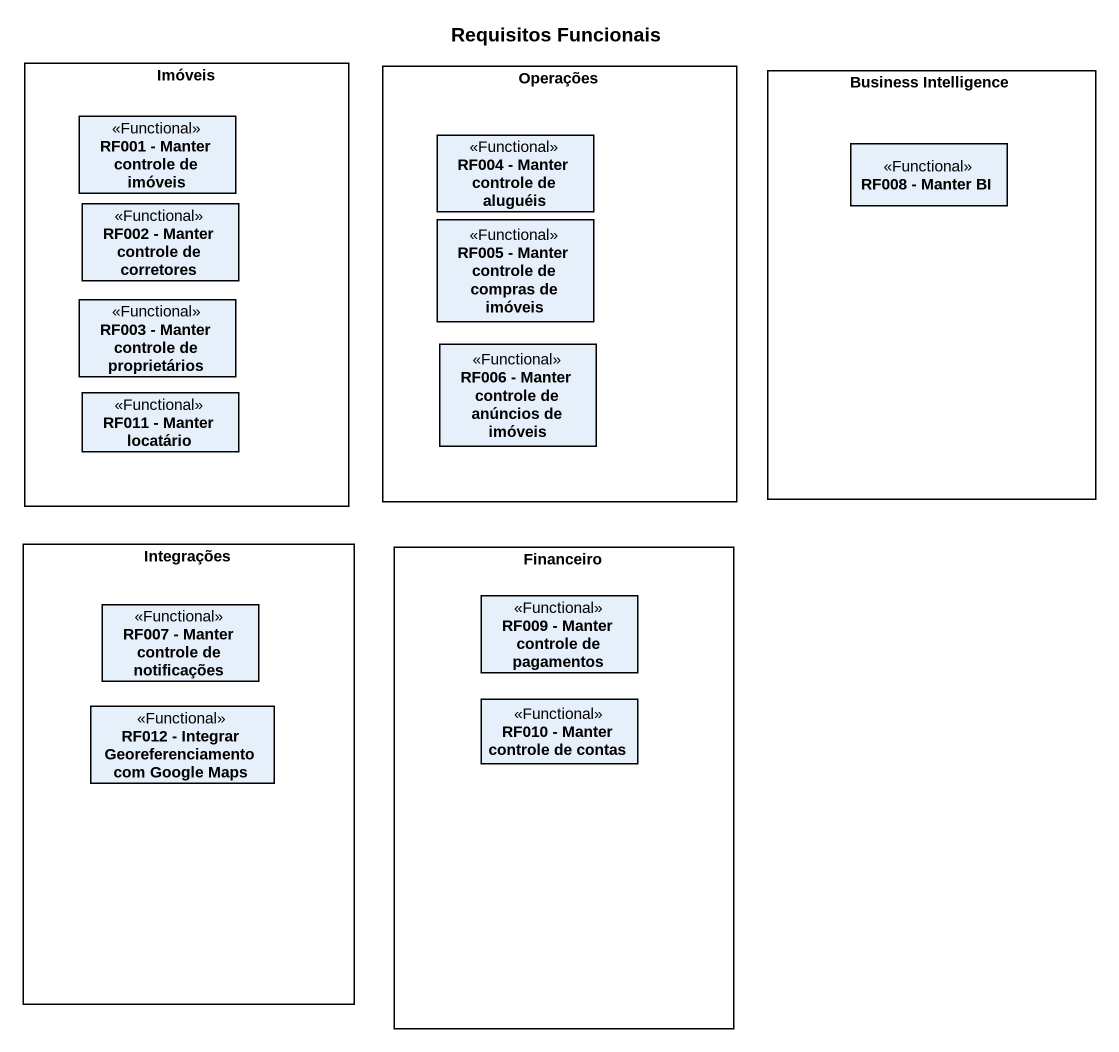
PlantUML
@startuml
title Requisitos Funcionais
hide circle
hide empty members
rectangle Imóveis {
  class "RF001 - Manter controle de imóveis" as RF001_Manter_controle_de <<Functional>>
  class "RF002 - Manter controle de corretores" as RF002_Manter_controle_de <<Functional>>
  class "RF003 - Manter controle de proprietários" as RF003_Manter_controle_de <<Functional>>
  class "RF011 - Manter locatário" as RF011_Manter_locatário <<Functional>>
}
rectangle Operações {
  class "RF004 - Manter controle de aluguéis" as RF004_Manter_controle_de <<Functional>>
  class "RF005 - Manter controle de compras de imóveis" as RF005_Manter_controle_de <<Functional>>
  class "RF006 - Manter controle de anúncios de imóveis" as RF006_Manter_controle_de <<Functional>>
}
rectangle "Business Intelligence" as Business_Intelligence {
  class "RF008 - Manter BI" as RF008_Manter_BI <<Functional>>
}
rectangle Integrações {
  class "RF007 - Manter controle de notificações" as RF007_Manter_controle_de <<Functional>>
  class "RF012 - Integrar Georeferenciamento com Google Maps" as RF012_Integrar <<Functional>>
}
rectangle Financeiro {
  class "RF009 - Manter controle de pagamentos" as RF009_Manter_controle_de <<Functional>>
  class "RF010 - Manter controle de contas" as RF010_Manter_controle_de <<Functional>>
}
@enduml
